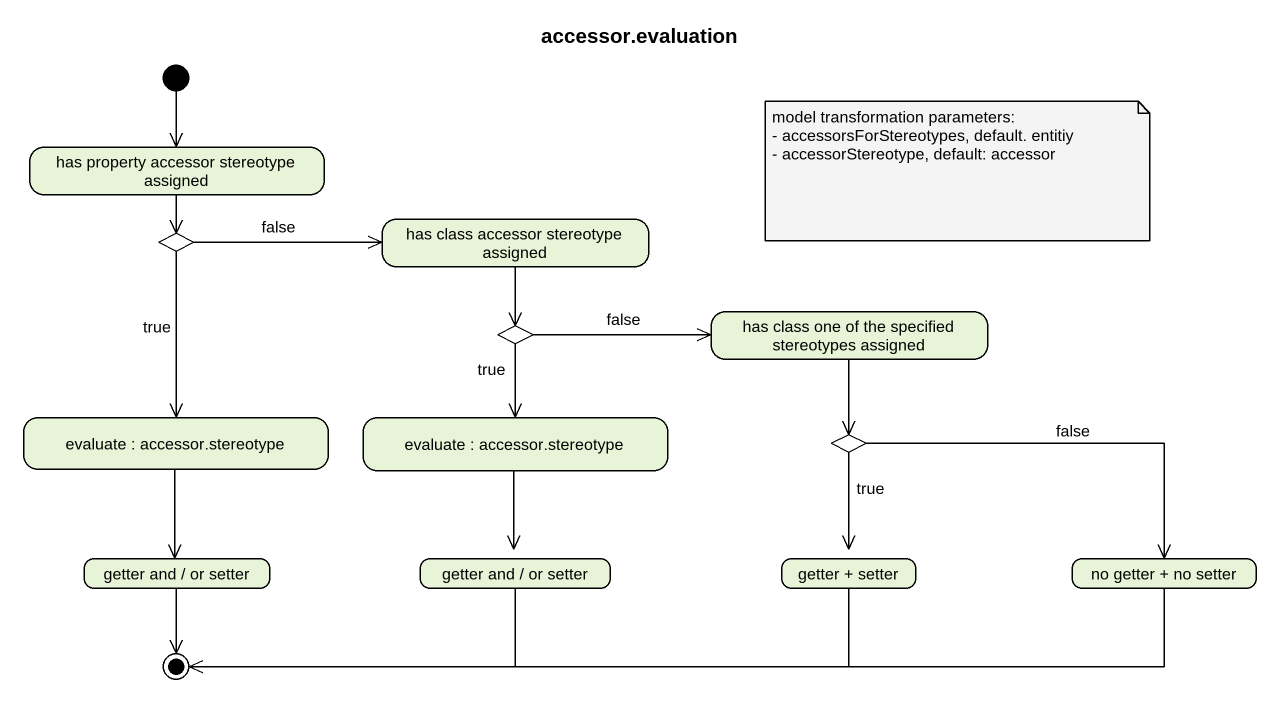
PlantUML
@startuml
title accessor.evaluation
hide empty description
state "has property accessor stereotype assigned" as has_property_accessor
state "has class accessor stereotype assigned" as has_class_accessor
state choice1 <<choice>>
state choice2 <<choice>>
state "has class one of the specified stereotypes assigned" as has_class_one_of_the
state "evaluate : accessor.stereotype" as evaluate
state "evaluate : accessor.stereotype" as evaluate_2
state choice3 <<choice>>
state "getter and / or setter" as getter_and_or_setter
state "getter and / or setter" as getter_and_or_setter_2
state "getter + setter" as getter_setter
state "no getter + no setter" as no_getter_no_setter
[*] --> has_property_accessor
has_property_accessor --> choice1
has_class_accessor --> choice2
choice1 -right-> has_class_accessor : false
choice1 --> evaluate : true
choice2 -right-> has_class_one_of_the : false
choice2 --> evaluate_2 : true
has_class_one_of_the --> choice3
evaluate --> getter_and_or_setter
evaluate_2 --> getter_and_or_setter_2
choice3 --> getter_setter : true
choice3 -right-> no_getter_no_setter : false
getter_and_or_setter --> [*]
getter_and_or_setter_2 -left-> [*]
getter_setter -left-> [*]
no_getter_no_setter -left-> [*]
note as N1
  model transformation parameters:
  - accessorsForStereotypes, default. entitiy
  - accessorStereotype, default: accessor
end note
@enduml
